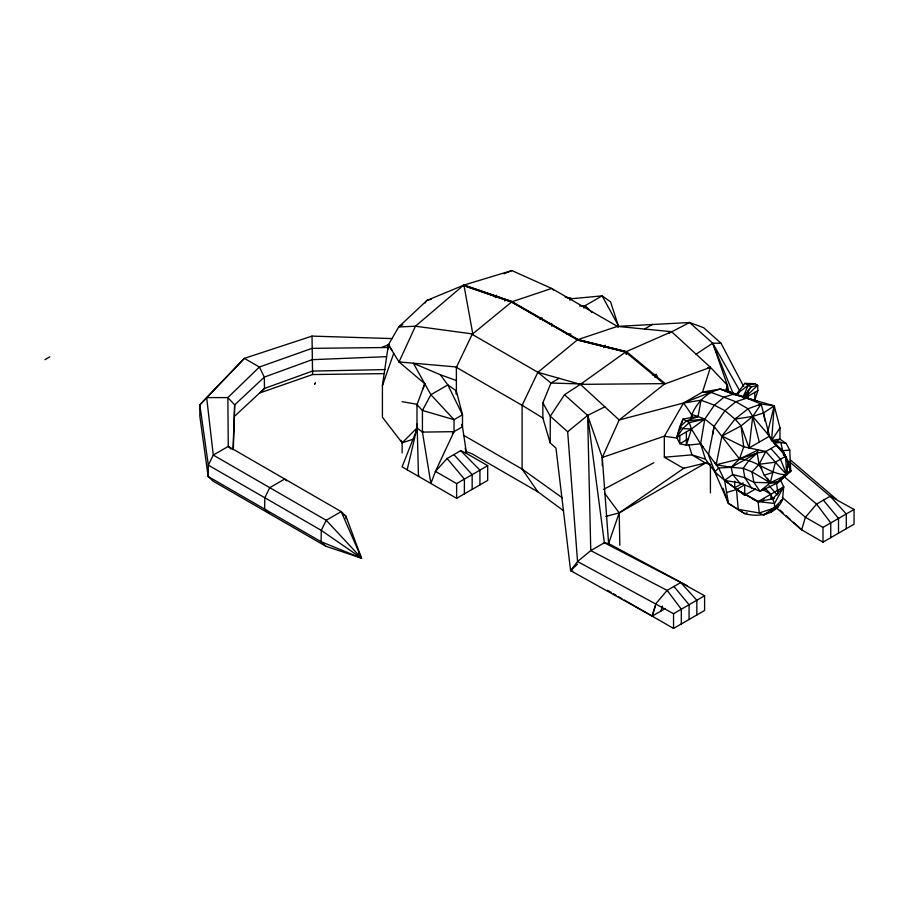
<?xml version="1.0" encoding="UTF-8"?>
<svg xmlns="http://www.w3.org/2000/svg" width="899" height="899" viewBox="0 0 899 899"><rect width="100%" height="100%" fill="white"/><g stroke="black" fill="none" stroke-linecap="round" stroke-linejoin="round"><path stroke-width="1.35" d="M602.274 465.626L602.274 457.479L619.209 419.979L683.577 402.988L702.535 392.031L720.346 389.076L733.483 394.144L774.23 405.842L779.995 427.902L779.95 439.139L786.187 443.488L789.771 450.096L790.704 471.02L778.208 481.504L777.455 483.033L759.97 491.259L739.776 482.909L724.605 480.392L714.817 471.896L705.445 459.131L700.602 443.848L691.421 428.98L689.263 422.654L683.06 419.069L679.756 426.643L676.79 437.42L679.813 443.724L686.375 445.252L700.602 443.848L703.22 447.061M665.451 608.443L652.191 616.107L570.595 570.618L555.964 448.084L550.177 442.915L550.3 416.237L542.85 402.876L550.986 383.03L559.133 378.333M780.287 479.594L783.692 486.831L782.535 499.529C776.534 514.756 758.947 517.521 744.72 513.655L728.437 503.384L724.605 480.392L732.674 474.515L744.822 477.661L753.89 482.347L777.455 483.033L790.704 471.02L785.591 456.31L782.647 450.691L776.017 445.601L765.791 451.5L759.149 464.255L752.025 471.885L753.89 482.347L759.97 491.259L770.252 482.83L786.726 474.773L788.176 461.311L782.647 450.691L780.815 442.398L771.6 440.454L769.207 436.262M345.879 518.667L345.924 516.15L341.215 511.621L228.267 446.41L227.863 397.594L259.384 367.017L312.02 348.363L388.233 347.486M233.021 449.545L234.684 404.876L264.317 377.108L312.178 359.679L386.356 356.678M417.125 424.07L418.473 476.313L419.08 475.964M233.313 449.691L234.684 404.876L227.863 397.594L206.658 397.594L199.836 404.876L199.836 416.158L208.163 476.492L212.872 481.021L325.82 546.232L361.533 558.212L345.924 516.15L343.519 514.756M788.153 463.659L782.647 450.691L771.6 440.454L774.23 405.842L761.15 403.966L746.676 398.167L735.82 401.718L724.965 410.708L714.098 426.418L708.502 455.04L714.817 471.896L728.437 503.384L744.72 513.655L747.125 512.857M749.114 447.96L752.733 416.417L761.15 403.966L769.51 436.184L749.114 447.96L741.068 425.901L734.989 419.069L724.965 410.708L714.368 405.179L701.018 400.235L683.577 402.988L664.327 436.318L664.327 457.243L683.577 468.345L705.333 462.963L710.648 464.637M690.679 418.204C694.556 404.764 706.142 391.953 720.346 389.076L757.531 401.336M754.789 392.391L754.789 400.437L757.812 390.649L757.677 385.311L751.126 386.941L743.035 396.953L733.483 394.144L723.931 397.268L714.368 405.179L704.816 419.024L700.602 443.848L718.627 467.986L724.605 480.392L744.72 495.203L755.553 488.955M712.738 434.453L714.098 426.418L704.816 419.024L691.353 414.237L683.577 402.988L710.682 392.222L735.82 401.718L748.069 408.798L752.733 416.417L769.51 436.184M701.018 400.235L698.085 416.383L695.702 417.754M407.18 469.795L416.979 427.991L416.979 404.741L424.766 383.727L413.428 363.308L440.353 374.737L456.377 380.569M714.626 462.502L716.143 464.772L731.157 467.311L743.192 468.312L752.025 471.885L770.252 482.83L775.365 462.21L785.591 456.31L772.533 440.555L771.6 440.454L779.995 427.902M767.532 432.621L774.23 405.842L763.375 413.023L752.733 416.417L734.989 419.069L721.908 436.06L716.143 464.772L739.517 458.973L757.127 453.017L765.791 451.5L786.726 474.773C769.274 474.605 757.059 459.827 739.517 458.973L714.098 426.418M383.48 381.727L382.423 385.547L382.423 417.215L402.134 442.836L402.134 452.939M686.375 420.979L704.816 419.024L691.421 428.98L676.79 437.42L683.06 419.069L698.085 416.383L686.375 420.979L679.813 426.924L679.813 429.43M660.922 611.062L662.428 606.038M655.393 605.701L652.191 616.107L655.955 603.544L667.137 590.385L680.723 582.541L704.602 595.756L704.602 610.5L673.542 628.435L624.389 600.06M725.369 391.638L727.37 385.255L712.716 343.204L689.589 322.516L617.399 326.393L577.956 339.597L511.632 302.008L463.322 285.433L415.439 326.213L399.021 361.949L424.766 383.727L430.891 394.717L454.029 419.664L454.029 431.666L435.442 471.368L430.891 483.482L422.429 432.104L422.429 410.438L430.891 394.717L447.837 384.929L456.31 390.874L462.502 414.776L462.502 426.778L466.502 453.433L487.685 465.66L487.685 480.403L456.625 498.338L402.089 466.862L417.586 427.643M710.682 392.222L702.535 392.031L710.424 367.32L671.598 331.697L617.399 326.393L551.671 288.444L511.812 270.565L463.929 285.084L426.609 300.536L425.193 302.941M423.047 388.851L424.766 383.727M717.065 475.02L714.817 471.896L718.627 467.986L731.157 467.311L739.517 458.973L743.709 446.803L741.068 425.901L752.733 416.417L759.307 442.072M608.286 544.457L619.209 512.902L684.42 467.862M393.717 353.363L382.423 385.547L388.402 344.789L398.684 326.978L427.227 300.187L431.419 299.311M743.304 446.612L743.597 445.926M743.035 396.953L748.238 385.266L754.789 383.648L757.677 385.311L744.158 398.167M456.377 394.605L456.377 367.365L472.155 334.349L511.632 302.008L577.349 339.946L625.569 352.082L664.395 384.109L710.424 367.32L727.37 385.255L728.819 392.02M563.606 510.756L537.872 491.832L522.105 469.064L522.105 405.314L537.872 372.298L577.304 339.968L625.805 351.947M583.844 308.076L585.148 305.66L602.094 295.872L610.567 301.817L618.062 324.966L618.062 327.36M782.31 489.135L783.692 486.831L758.104 501.608L736.495 489.562L726.617 492.483M495.203 297.58L496.641 295.232M603.802 347.688L605.308 345.317M743.911 397.987L751.126 386.941L744.923 383.356L736.528 394.189L720.346 389.076M625.569 352.082L580.383 384.356L564.493 394.74L550.3 416.237L567.662 431.745L577.551 561.515L570.595 570.618L572.719 571.034M676.79 437.42L682.701 428.598L689.263 422.654L704.816 419.024M452.298 433.846L454.029 431.666L462.502 426.778L461.468 424.407M487.685 465.66L456.625 483.595L435.442 471.368L447.118 458.501L460.704 450.646L466.502 453.433L465.188 448.163M777.455 483.033L790.704 471.02L788.176 461.311M570.595 570.618L577.563 564.1M234.684 416.158L264.486 388.435L312.425 371.096L384.986 369.579M785.501 475.391L778.208 481.504L770.252 482.83L764.217 475.144L759.149 464.255L757.127 453.017L758.273 449.905L739.517 458.973M787.58 473.638L790.704 471.02L789.906 468.649M402.763 324.629L398.684 326.978L415.439 326.213L472.807 333.978L463.929 285.084L512.194 301.671L551.671 288.444L553.649 290.298M567.662 431.745L587.631 415.417L604.881 406.831M472.155 334.349L537.872 372.298L580.383 384.356L619.209 419.979L664.395 384.109M738.899 392.818L736.528 394.189L748.238 385.266M742.507 493.562L744.72 495.203L744.72 484.808L736.495 489.562L738.225 509.362L759.273 512.958L763.633 515.093L774.489 507.362L782.535 499.529L780.354 500.788M696.096 354.172L712.716 343.204L720.987 343.216L743.72 386.548M736.528 394.189L738.562 392.885M511.812 270.565L504.092 273.813M44.95 359.656L49.771 356.869M415.439 326.213L416.046 325.854M381.513 347.565L389.02 344.429L388.402 344.789L399.021 361.949L399.628 361.6M504.631 300.974L507.025 299.592M569.685 300.064L572.079 298.682L602.094 295.872L618.062 324.966M399.021 361.949L456.984 367.017M539.726 319.246L542.108 317.864M402.134 401.684L417.586 404.393M416.979 404.741L422.429 410.438L423.036 410.09M402.752 442.488L402.134 442.836L401.089 440.308M412.787 439.319L402.134 442.836L416.979 427.991L422.429 432.104L423.036 431.756M538.523 371.928L537.872 372.298L550.986 383.03L583.148 383.997M644.493 329.045L652.64 324.348M456.377 367.365L522.105 405.314L522.757 404.932M580.383 384.356L665.249 383.626L626.412 351.588L577.956 339.597L512.194 301.671M669.216 333.068L689.589 322.516L703.636 327.708L720.987 343.216M435.442 471.368L436.049 471.02M654.955 377.277L657.326 375.906M463.547 435.251L522.105 469.064L522.712 468.705M619.209 419.979L620.063 419.485M603.117 456.984L602.274 457.479L608.612 543.58L687.027 585.609M564.493 394.74L587.631 415.417L602.274 457.479L664.934 435.97M745.215 397.92L757.812 390.649M688.376 438.779L679.813 443.724L679.813 435.678M664.934 456.883L664.327 457.243L691.994 454.86L705.445 459.131M737.36 417.698L734.989 419.069L748.069 408.798L761.15 403.966L758.767 405.337M706.771 462.356L619.209 512.902L605.825 516.419M743.215 482.909L734.73 487.809L724.605 480.392M788.434 472.335L790.704 471.02L788.693 465.94M759.97 491.259L764.622 488.573M779.512 479.976L781.838 478.639M772.117 499.529L774.533 498.136M763.633 515.093L767.263 513.003M774.533 508.8L778.174 506.71L778.174 504.373M608.612 543.58L604.364 542.749L590.767 550.593L577.551 561.515L673.542 613.691L704.602 595.756M782.299 497.495L805.414 517.262L822.99 527.41L854.05 509.475L854.05 524.218L822.99 542.153L801.638 529.826L775.354 507.047M603.499 489.427L653.876 462.738M741.068 425.901L721.908 436.06L743.709 446.803L765.791 451.5M671.598 331.697L626.412 351.588L626.412 354.071M383.659 373.647L312.582 374.546L259.777 392.964L264.486 388.435L264.317 377.108L259.384 367.017L244.382 358.353L199.836 404.876L208.332 465.165L208.163 476.492L321.112 541.704L361.533 558.212L341.215 511.621L326.213 520.274L321.28 530.376L321.112 541.704L325.82 546.232M392.043 338.575L312.02 336.114L244.382 358.353L206.658 397.594L213.265 455.063L208.332 465.165L321.28 530.376L361.533 558.212L359.016 553.29M764.217 475.144L772.814 472.514M778.174 506.71L759.273 512.958L758.104 501.608L772.702 498.844L783.692 486.831L774.489 503.474L774.489 507.362L770.904 512.43L770.904 510.902M771.6 440.454L779.95 439.139L774.23 443.14L780.815 442.398L786.187 443.488M652.326 374.928L656.472 374.389M707.659 367.68L710.424 367.32M775.365 462.21L759.149 464.255L761.925 468.896M789.771 450.096L782.647 450.691L785.67 458.31M579.698 306.042L585.148 305.66L591.991 312.436M422.429 432.104L454.029 431.666M566.819 334.001L570.989 333.99M702.535 392.031L706.659 392.02M727.269 391.93L730.01 391.919M744.923 383.356L754.789 383.648M758.104 501.608L774.489 503.474L770.904 494.214L765.15 488.348M664.327 436.318L677.722 438.116M565.28 297.209L572.079 298.682L565.437 296.962M577.922 339.62L626.176 351.734L626.176 354.341M422.429 410.438L454.029 419.664L462.502 414.776L447.837 384.929L440.353 374.737M463.929 285.084L512.239 301.648M463.322 285.433L511.587 302.03M465.704 451.309L472.155 453.883L537.872 491.832M854.05 509.475L830.17 496.248L789.491 461.794M752.283 498.9L758.587 501.968M736.495 489.562L758.913 501.844M783.198 454.928L785.591 456.31L786.726 474.773L780.478 459.254L770.904 448.556M762.633 489.449L770.904 494.214L770.904 499.035M607.477 590.295L611.095 592.385M613.511 593.778L615.927 595.172M618.355 596.565L621.973 598.667M705.333 462.963L691.994 454.86L688.735 444.533M522.105 405.314L542.85 418.013L550.177 442.915M522.105 469.064L562.324 497.821M740.282 491.922L734.73 487.809L734.73 481.167M783.389 475.987L816.584 504.103L830.755 522.926L830.755 537.669M790.243 459.794L836.475 499.327M779.961 510.003L783.051 512.835M786.153 515.666L790.277 519.442M793.379 522.274L801.638 529.826L805.414 517.262L816.584 504.103L830.17 496.248L846.285 513.958L846.285 528.702M286.624 480.819L284.736 479.01L269.734 487.674L264.812 497.765L264.632 509.092L269.34 513.621M231.088 449.129L228.267 446.41L213.265 455.063L326.213 520.274L361.533 558.212M460.704 450.646L479.92 470.143L479.92 484.887M453.905 454.579L472.155 474.627L472.155 489.371M769.106 485.775L777.264 495.012M739.776 482.909L732.674 474.515L731.157 467.311L757.127 453.017L748.575 461.007L743.192 468.312L744.822 477.661L751.912 488.438M447.118 458.501L464.39 479.111L464.39 493.854M823.383 500.17L838.52 518.442L838.52 533.186M673.924 586.463L689.072 604.724L689.072 619.467M604.69 493.337L619.209 512.902L619.827 545.154M768.106 434.138L776.017 445.601M392.144 350.385L388.402 344.789L388.402 348.868M726.864 388.233L729.786 393.009M767.476 478.189L770.252 482.83M739.596 390.537L712.716 343.204L733.64 394.841M722.953 488.247L728.437 503.384M713.975 469.233L714.817 471.896M691.353 414.237L692.567 418.102M763.375 413.023L765.027 421.271M776.478 482.471L777.837 493.326M312.582 374.546L312.02 336.114M822.99 527.41L822.99 542.153M778.174 490.022L778.174 493.63M763.633 498.417L763.633 500.822M748.238 391.177L748.238 393.672M748.238 396.178L748.238 398.864M727.37 385.255L727.37 392.043M710.424 464.322L710.424 492.854M696.837 614.983L696.837 600.24L680.723 582.541L604.364 542.749L587.631 415.417L590.767 550.593L667.137 590.385L681.307 609.207L681.307 623.951M686.375 431.891L686.375 445.252L691.421 428.98L682.701 428.598L679.756 426.643L679.756 429.351M673.542 613.691L673.542 628.435M551.671 323.438L551.671 326.213M542.85 402.876L542.85 418.013M456.625 483.595L456.625 498.338M456.31 390.874L456.31 393.582M430.891 480.875L430.891 483.482M315.291 383.086L314.684 384.143L315.291 383.086"/></g></svg>
